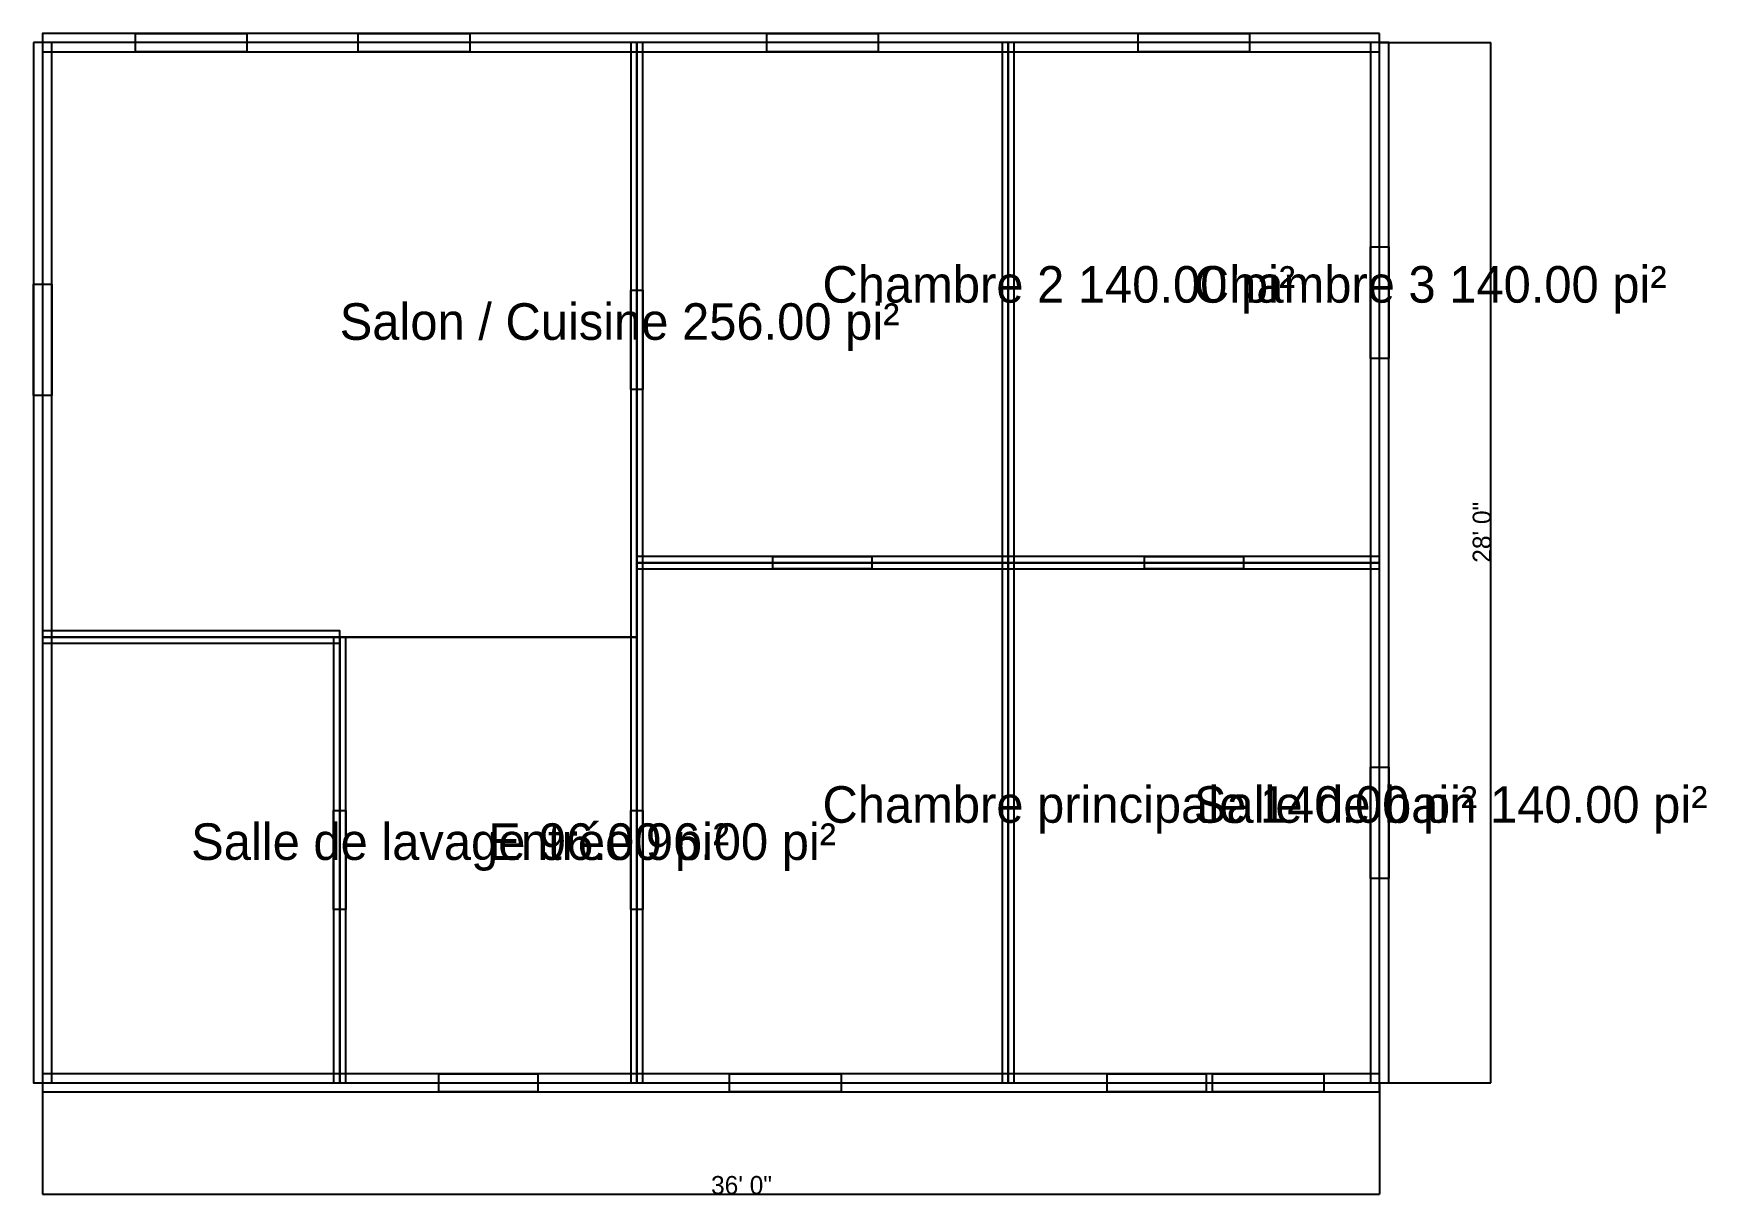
# Model space of a CAD drawing. Header units: millimetres. Extents: x -75 to 13657, y -917 to 8609.
import ezdxf

# ---------------------------------------------------------------- set-up
doc = ezdxf.new("R2010")
doc.units = ezdxf.units.MM

msp = doc.modelspace()

# ---------------------------------------------------------------- linework, layer by layer
at = {"layer": 'COTES'}
for p, q in [((10972.8, 8534.4), (11887.2, 8534.4)), ((11887.2, 0), (11887.2, 8534.4)), ((0, 0), (0, -914.4)), ((10972.8, 0), (10972.8, -914.4)), ((10972.8, 0), (11887.2, 0)), ((0, -914.4), (10972.8, -914.4))]:
    msp.add_line(p, q, dxfattribs=at)
at = {"layer": 'FENETRES'}
for points in [[(1676.4, 8459.4), (762, 8459.4), (762, 8609.4), (1676.4, 8609.4)], [(3505.2, 8459.4), (2590.8, 8459.4), (2590.8, 8609.4), (3505.2, 8609.4)], [(6858, 8459.4), (5943.6, 8459.4), (5943.6, 8609.4), (6858, 8609.4)], [(9906, 8459.4), (8991.6, 8459.4), (8991.6, 8609.4), (9906, 8609.4)], [(10897.8, 5943.6), (10897.8, 6858), (11047.8, 6858), (11047.8, 5943.6)], [(75, 6553.2), (75, 5638.8), (-75, 5638.8), (-75, 6553.2)], [(10897.8, 1676.4), (10897.8, 2590.8), (11047.8, 2590.8), (11047.8, 1676.4)], [(5638.8, 75), (6553.2, 75), (6553.2, -75), (5638.8, -75)], [(9601.2, 75), (10515.6, 75), (10515.6, -75), (9601.2, -75)]]:
    msp.add_lwpolyline(points, close=True, dxfattribs=at)
at = {"layer": 'MURS'}
for points in [[(-75, 8534.4), (-75, 0), (75, 0), (75, 8534.4)], [(10972.8, 8609.4), (0, 8609.4), (0, 8459.4), (10972.8, 8459.4)], [(4926.8, 0), (4926.8, 8534.4), (4826.8, 8534.4), (4826.8, 0)], [(7974.8, 4267.2), (7974.8, 8534.4), (7874.8, 8534.4), (7874.8, 4267.2)], [(11047.8, 0), (11047.8, 8534.4), (10897.8, 8534.4), (10897.8, 0)], [(4876.8, 4217.2), (10972.8, 4217.2), (10972.8, 4317.2), (4876.8, 4317.2)], [(7974.8, 0), (7974.8, 4267.2), (7874.8, 4267.2), (7874.8, 0)], [(0, 3607.6), (2438.4, 3607.6), (2438.4, 3707.6), (0, 3707.6)], [(2388.4, 3657.6), (2388.4, 0), (2488.4, 0), (2488.4, 3657.6)], [(0, -75), (10972.8, -75), (10972.8, 75), (0, 75)]]:
    msp.add_lwpolyline(points, close=True, dxfattribs=at)
at = {"layer": 'PIECES'}
for points in [[(0, 3657.6), (4876.8, 3657.6), (4876.8, 8534.4), (0, 8534.4)], [(4876.8, 4267.2), (7924.8, 4267.2), (7924.8, 8534.4), (4876.8, 8534.4)], [(7924.8, 4267.2), (10972.8, 4267.2), (10972.8, 8534.4), (7924.8, 8534.4)], [(4876.8, 0), (7924.8, 0), (7924.8, 4267.2), (4876.8, 4267.2)], [(7924.8, 0), (10972.8, 0), (10972.8, 4267.2), (7924.8, 4267.2)], [(0, 0), (2438.4, 0), (2438.4, 3657.6), (0, 3657.6)], [(2438.4, 0), (4876.8, 0), (4876.8, 3657.6), (2438.4, 3657.6)]]:
    msp.add_lwpolyline(points, close=True, dxfattribs=at)
at = {"layer": 'PORTES'}
for points in [[(4826.8, 5689.6), (4826.8, 6502.4), (4926.8, 6502.4), (4926.8, 5689.6)], [(5994.4, 4317.2), (6807.2, 4317.2), (6807.2, 4217.2), (5994.4, 4217.2)], [(9042.4, 4317.2), (9855.2, 4317.2), (9855.2, 4217.2), (9042.4, 4217.2)], [(2488.4, 2235.2), (2488.4, 1422.4), (2388.4, 1422.4), (2388.4, 2235.2)], [(4826.8, 1422.4), (4826.8, 2235.2), (4926.8, 2235.2), (4926.8, 1422.4)], [(3251.2, 75), (4064, 75), (4064, -75), (3251.2, -75)], [(8737.6, 75), (9550.4, 75), (9550.4, -75), (8737.6, -75)]]:
    msp.add_lwpolyline(points, close=True, dxfattribs=at)

# ---------------------------------------------------------------- texts
at = {"layer": 'COTES'}
msp.add_text('28\' 0"', height=150, rotation=90, dxfattribs=at).set_placement((11887.2, 4267.2))
msp.add_text('36\' 0"', height=150, dxfattribs=at).set_placement((5486.4, -914.4))
at = {"layer": 'PIECES'}
for s, p in [('Chambre 2 140.00 pi²', (6400.8, 6400.8)), ('Chambre 3 140.00 pi²', (9448.8, 6400.8)), ('Salon / Cuisine 256.00 pi²', (2438.4, 6096)), ('Chambre principale 140.00 pi²', (6400.8, 2133.6)), ('Salle de bain 140.00 pi²', (9448.8, 2133.6)), ('Salle de lavage 96.00 pi²', (1219.2, 1828.8)), ('Entrée 96.00 pi²', (3657.6, 1828.8))]:
    msp.add_text(s, height=300, dxfattribs=at).set_placement(p)

doc.saveas('drawing.dxf')
